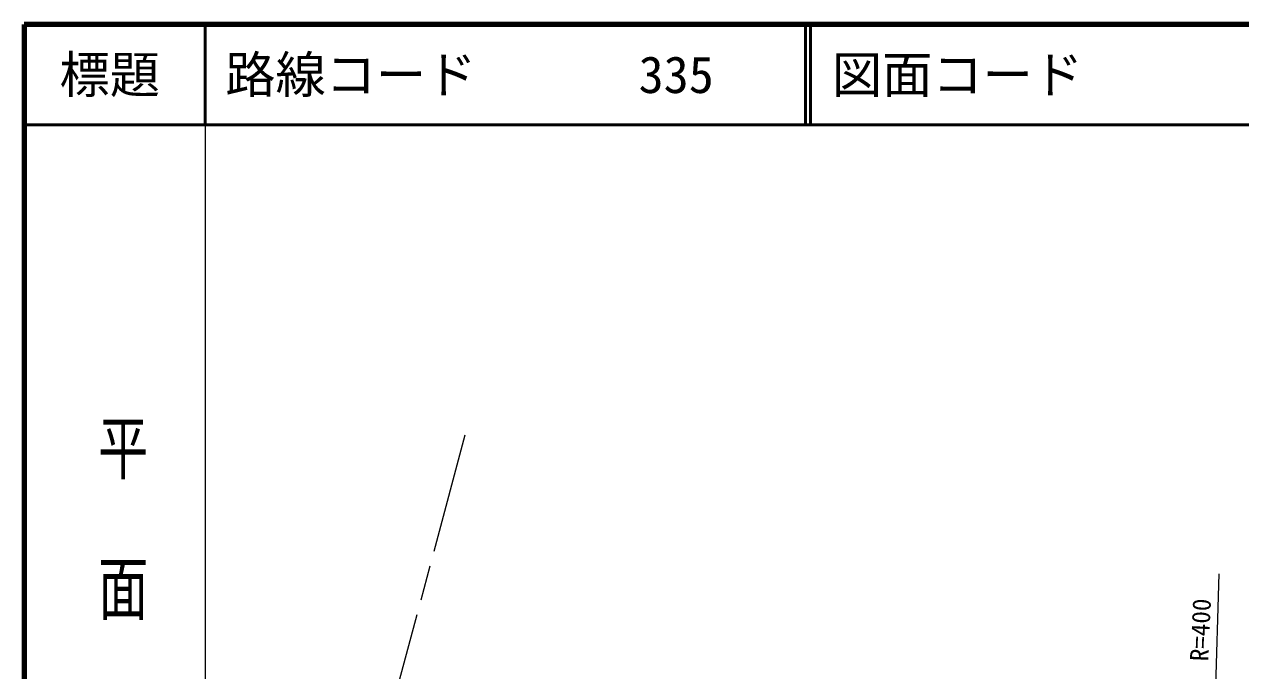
# Model space of a CAD drawing. Units: millimetres, scale not verified. Extents: x 40000 to 680000, y 20000 to 380000.
# Drawn here: x 40000 to 161064, y 315714 to 380000 of the extents above; entities that cross this region are included whole.
import ezdxf
from ezdxf.enums import TextEntityAlignment as Align

# ---------------------------------------------------------------- set-up
doc = ezdxf.new("R2010")
doc.units = ezdxf.units.MM
doc.header["$LTSCALE"] = 1000
doc.linetypes.add('CHAIN', pattern=[18.5, 12, -1.5, 3.5, -1.5])
for name, color, linetype, lineweight in [('M-BMK', 2, 'CHAIN', 13), ('M-BMK-SRVR', 3, 'Continuous', 13), ('M-TTL', 2, 'Continuous', 140), ('M-TTL-BAND', 7, 'Continuous', 13), ('M-TTL-LINE', 7, 'Continuous', 50)]:
    doc.layers.add(name, color=color, linetype=linetype, lineweight=lineweight)
doc.layers.add('M-TTL-TXT', color=7, linetype='Continuous')
doc.styles.add('@ＭＳ ゴシック', font='')
doc.styles.add('ＭＳ ゴシック', font='')
doc.styles.get('@ＭＳ ゴシック').set_extended_font_data('@MS Gothic')
doc.styles.get('ＭＳ ゴシック').set_extended_font_data('MS Gothic')

msp = doc.modelspace()

# ---------------------------------------------------------------- linework, layer by layer
at = {"layer": 'M-BMK'}
msp.add_line((83847, 339148), (74868, 305613), dxfattribs=at)
at = {"layer": 'M-BMK-SRVR'}
msp.add_line((158044, 294235), (158909, 325350), dxfattribs=at)
at = {"layer": 'M-TTL'}
for p, q in [((40000, 380000), (40000, 20000)), ((680000, 380000), (40000, 380000))]:
    msp.add_line(p, q, dxfattribs=at)
at = {"layer": 'M-TTL-BAND'}
msp.add_line((58000, 370000), (58000, 20000), dxfattribs=at)
at = {"layer": 'M-TTL-LINE'}
for p, q in [((58000, 380000), (58000, 370000)), ((117750, 380000), (117750, 370000)), ((118250, 380000), (118250, 370000)), ((40000, 370000), (680000, 370000))]:
    msp.add_line(p, q, dxfattribs=at)

# ---------------------------------------------------------------- texts
at = {"layer": 'M-BMK-SRVR', "style": 'ＭＳ ゴシック'}
msp.add_text('R=400', height=1833, rotation=87.499, dxfattribs=at).set_placement((156927, 316655), align=Align.MIDDLE_LEFT)
at = {"layer": 'M-TTL-BAND', "style": '@ＭＳ ゴシック', "width": 1.4}
msp.add_text('平  面  図', height=3666, rotation=270, dxfattribs=at).set_placement((49777, 306475), align=Align.MIDDLE_RIGHT)
at = {"layer": 'M-TTL-TXT', "style": 'ＭＳ ゴシック'}
msp.add_text('標題', height=3666, dxfattribs=at).set_placement((48500, 375000), align=Align.MIDDLE_CENTER)
for s, p in [('路線コード', (60000, 375000)), ('335', (101142, 375000)), ('図面コード', (120380, 375000))]:
    msp.add_text(s, height=3666, dxfattribs=at).set_placement(p, align=Align.MIDDLE_LEFT)

doc.saveas('drawing.dxf')
